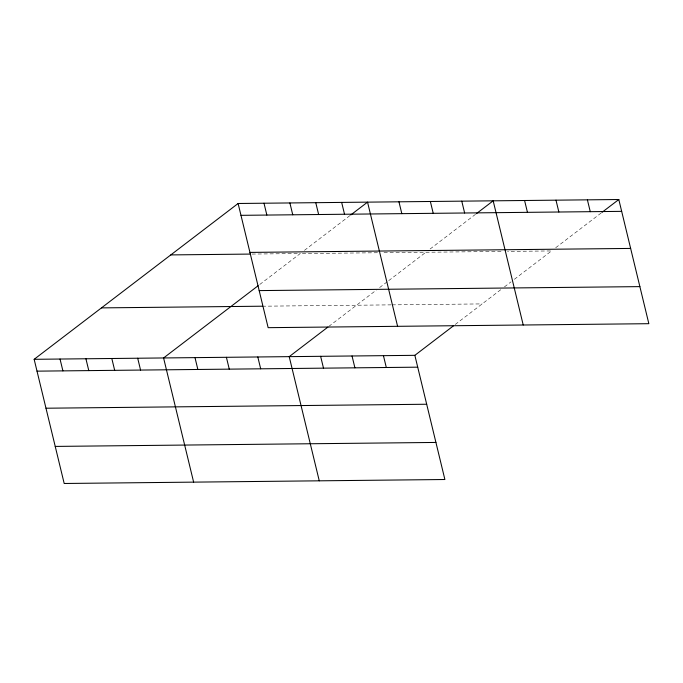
<?xml version="1.0" encoding="UTF-8"?>
<svg xmlns="http://www.w3.org/2000/svg" width="683" height="683" viewBox="0 0 683 683"><rect width="100%" height="100%" fill="white"/><g stroke="black" fill="none" stroke-linecap="round" stroke-linejoin="round"><path stroke-width="0.51" stroke-dasharray="3.42 2.56" d="M259.788 284.461L300.238 253.555L251.575 254.067M304.447 250.345L349.875 215.632M328.762 326.44L376.342 290.087M379.637 287.569L387.893 281.259M388.721 280.628L425.868 252.249M430.077 249.03L475.513 214.325M455.237 324.476L501.143 289.404M504.447 286.886L511.055 281.84M514.35 279.313L551.505 250.934L507.529 251.395M555.706 247.716L601.142 213.011M302.33 253.538L377.716 252.753M383.991 252.684L503.345 251.438M262.306 306.206L391.077 304.866M392.119 304.857L482.155 303.909"/><path stroke-width="1.02" d="M453.555 325.765L414.854 355.331L444.889 479.509L64.193 483.487L34.15 359.309L238.111 203.491L618.807 199.513L648.85 323.691L268.146 327.669L238.111 203.491M258.14 285.725L163.587 357.96L193.631 482.138M350.721 214.991L367.548 202.134L397.591 326.312M327.917 327.08L289.216 356.646L319.26 480.823M476.35 213.677L493.177 200.828L523.221 324.997M601.979 212.37L618.807 199.513M240.971 215.333L621.675 211.354M249.944 252.403L630.64 248.424M170.801 254.913L250.533 254.076M259.181 290.599L639.886 286.621M101.46 307.888L262.306 306.206M34.15 359.309L414.854 355.331M37.019 371.151L417.714 367.172M45.983 408.221L426.687 404.242M55.221 446.417L435.925 442.439M587.397 199.837L590.266 211.679M555.996 200.17L558.856 212.012M524.587 200.495L527.447 212.336M461.768 201.152L464.636 212.994M430.358 201.485L433.227 213.318M398.957 201.809L401.817 213.651M383.445 355.664L386.305 367.505M341.662 202.407L344.522 214.249M315.768 202.68L318.637 214.522M352.035 355.988L354.904 367.83M289.882 202.953L292.751 214.786M320.626 356.321L323.494 368.163M263.997 203.218L266.857 215.06M257.815 356.978L260.675 368.811M226.406 357.303L229.266 369.144M194.996 357.627L197.857 369.469M137.701 358.234L140.561 370.075M111.816 358.498L114.676 370.34M85.921 358.771L88.79 370.613M60.036 359.045L62.904 370.886"/></g></svg>
